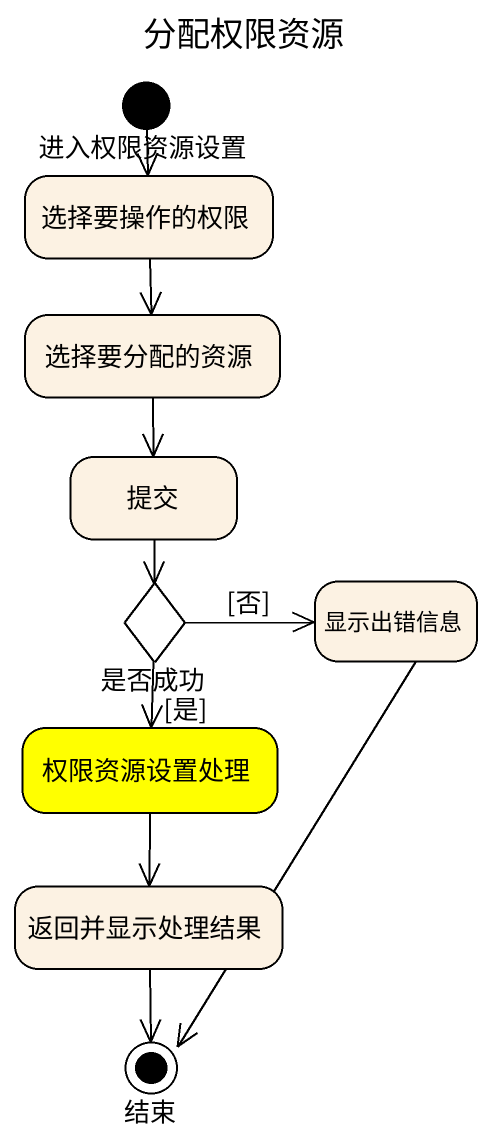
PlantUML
@startuml
title 分配权限资源
hide empty description
state 进入权限资源设置 <<start>>
state 选择要操作的权限
state 选择要分配的资源
state 提交
state 是否成功 <<choice>>
state 显示出错信息
state 权限资源设置处理 #FFFF00
state 返回并显示处理结果
state 结束 <<end>>
进入权限资源设置 --> 选择要操作的权限
选择要操作的权限 --> 选择要分配的资源
选择要分配的资源 --> 提交
提交 --> 是否成功
是否成功 -right-> 显示出错信息 : [否]
是否成功 --> 权限资源设置处理 : [是]
显示出错信息 --> 结束
权限资源设置处理 --> 返回并显示处理结果
返回并显示处理结果 --> 结束
@enduml
